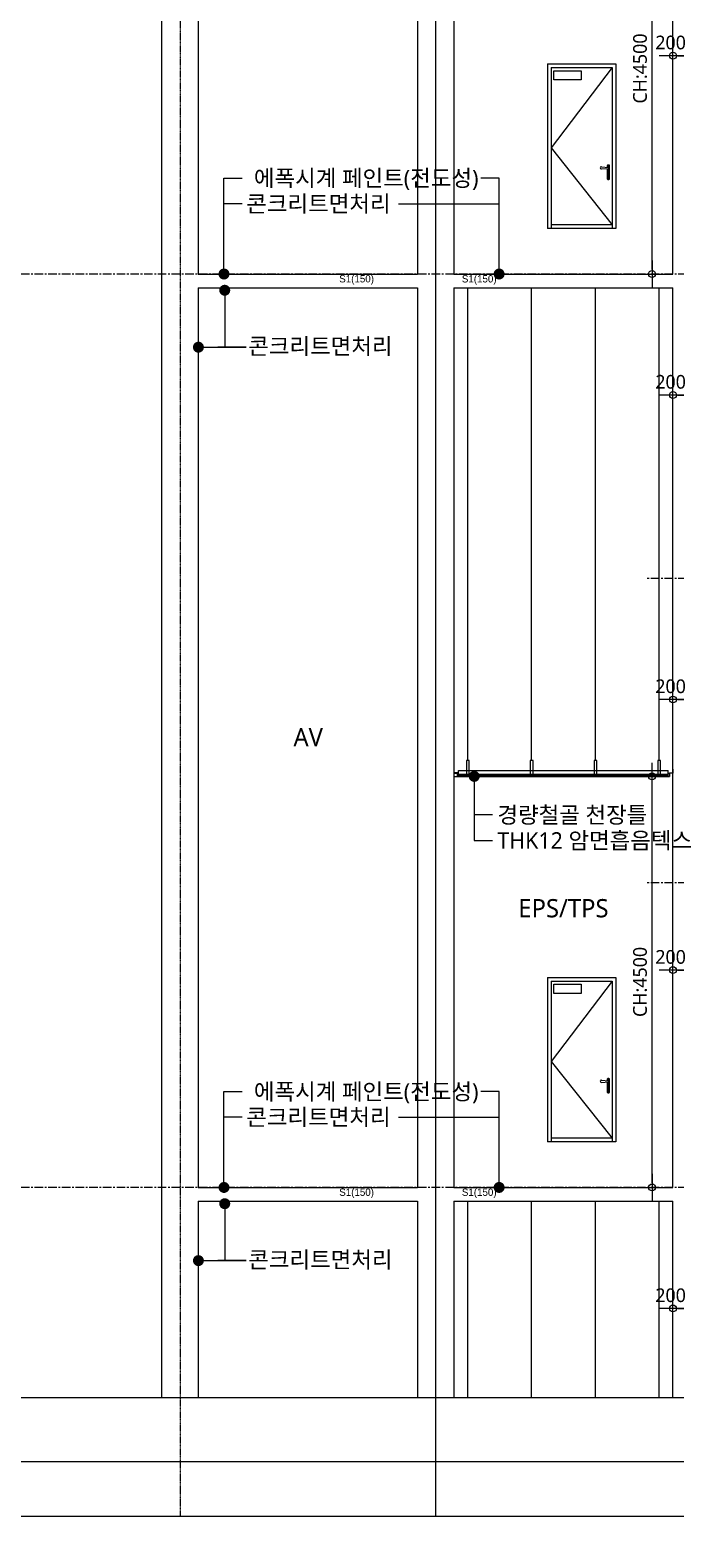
# Model space of a CAD drawing. Header units: millimetres. Extents: x -65167 to 413267, y -17142 to 66587.
# Drawn here: x 305296 to 312367, y 9316 to 25591 of the extents above; entities that cross this region are included whole.
import ezdxf
from ezdxf.enums import TextEntityAlignment as Align

# ---------------------------------------------------------------- set-up
doc = ezdxf.new("R2010")
doc.units = ezdxf.units.MM
doc.header["$LTSCALE"] = 75
doc.header["$MEASUREMENT"] = 0
doc.header["$PDSIZE"] = -10
doc.linetypes.add('-HID', pattern=[2.5, 1.5, -1])
doc.linetypes.add('CENTER', pattern=[2, 1.25, -0.25, 0.25, -0.25])
doc.layers.get('0').update_dxf_attribs({"linetype": 'CONTINUOUS'})
doc.layers.get('Defpoints').update_dxf_attribs({"color": 171, "linetype": 'CONTINUOUS'})
for name, color, linetype in [('CEN(ST)', 1, 'CENTER'), ('CON', 2, 'CONTINUOUS'), ('DOOR', 4, 'CONTINUOUS'), ('DOOR-ELE', 252, 'CONTINUOUS'), ('FIN', 8, 'CONTINUOUS'), ('FIN-2', 9, 'CONTINUOUS'), ('NDIM', 7, 'CONTINUOUS'), ('OPEN', 1, '-HID'), ('SYM', 7, 'CONTINUOUS'), ('TEXT(MIN)', 7, 'CONTINUOUS'), ('WIPEOUT', 7, 'CONTINUOUS'), ('절취선', 2, 'CONTINUOUS')]:
    doc.layers.add(name, color=color, linetype=linetype)
doc.styles.add('CGS', font='cgse', dxfattribs={"bigfont": 'cgs'})
doc.styles.add('나눔바른고딕', font='NanumBarunGothic.ttf')
doc.dimstyles.new('NDIM 1200', dxfattribs={"dimscale": 75, "dimtxt": 3, "dimasz": 1, "dimexe": 2, "dimexo": 2, "dimgap": 1, "dimtad": 1, "dimdec": 0, "dimdsep": 46, "dimtxsty": 'CGS', "dimblk": 'DOT0', "dimcen": 1, "dimdle": 8, "dimclrd": 256, "dimclre": 256, "dimclrt": 256, "dimadec": 0, "dimazin": 0, "dimtfac": 1, "dimtdec": 0, "dimtix": 1, "dimtmove": 2, "dimatfit": 3, "dimldrblk": 'DOT0', "dimfxl": 1, "dimtolj": 1, "dimtzin": 0, "dimlwd": -1, "dimlwe": -1, "dimarcsym": 0})

# ---------------------------------------------------------------- blocks, each defined once
blk = doc.blocks.new('fsd 750')
blk.add_wipeout([(1000, 2100), (250, 2100), (250, 300), (1000, 300)]).dxf.layer = 'WIPEOUT'
at = {"layer": 'DOOR', "ltscale": 1000}
for p, q in [((250, 2100), (250, 300)), ((250, 2100), (1000, 2100)), ((290, 2060), (290, 300)), ((290, 2060), (960, 2060)), ((960, 2060), (960, 300)), ((1000, 2100), (1000, 300)), ((960, 340), (290, 340)), ((1000, 300), (250, 300))]:
    blk.add_line(p, q, dxfattribs=at)
at = {"layer": 'DOOR-ELE', "ltscale": 1000}
for p, q in [((904, 985), (904, 969)), ((909, 985), (909, 969)), ((922, 993), (912, 993)), ((922, 988), (912, 988)), ((925, 844), (925, 985)), ((930, 844), (930, 985)), ((842, 973), (917, 968)), ((842, 950), (917, 956)), ((904, 954), (904, 844)), ((909, 954), (909, 844)), ((912, 841), (922, 841)), ((912, 836), (922, 836))]:
    blk.add_line(p, q, dxfattribs=at)
blk.add_lwpolyline([(320, 2025), (620, 2025), (620, 1925), (320, 1925)], close=True, dxfattribs=at)
for radius in [5, 3]:
    blk.add_circle((917, 850), radius, dxfattribs=at)
for centre, radius, start, end in [((912, 985), 8, 90, 180), ((912, 985), 3, 90, 180), ((922, 985), 8, 0, 90), ((922, 985), 3, 0, 90), ((841, 962), 12, 85.4426, 274.5574), ((912, 844), 8, 180, 270), ((912, 844), 3, 180, 270), ((917, 962), 6, 270, 90), ((922, 844), 3, 270, 0), ((922, 844), 8, 270, 0)]:
    blk.add_arc(centre, radius, start, end, dxfattribs=at)
at = {"layer": 'OPEN', "ltscale": 700}
for p, q in [((960, 2060), (290, 1180)), ((290, 1180), (960, 340))]:
    blk.add_line(p, q, dxfattribs=at)
blk = doc.blocks.new('DOT0')
blk.add_line((-3, 0), (3, 0))
at = {"color": 6}
blk.add_circle((0, 0), 0.75, dxfattribs=at)
blk = doc.blocks.new('*D1197')
at = {"layer": 'Defpoints', "color": 0, "ltscale": 0.4, "transparency": 16777216}
for p in [(312342, 15295), (312342, 14953), (312542, 14953)]:
    blk.add_point(p, dxfattribs=at)
at = {"layer": 'NDIM', "ltscale": 0.4, "transparency": 16777216}
for p, q in [((312342, 15053), (312342, 15395)), ((312542, 15053), (312542, 15395)), ((312492, 15295), (312392, 15295))]:
    blk.add_line(p, q, dxfattribs=at)
at = {"layer": 'NDIM', "ltscale": 0.4, "transparency": 16777216, "xscale": 50, "yscale": 50, "zscale": 50, "rotation": 180}
blk.add_blockref('DOT0', (312342, 15295), dxfattribs=at)
at = {"layer": 'NDIM', "ltscale": 0.4, "transparency": 16777216, "xscale": 50, "yscale": 50, "zscale": 50}
blk.add_blockref('DOT0', (312542, 15295), dxfattribs=at)
at = {"layer": 'NDIM', "ltscale": 0.4, "transparency": 16777216, "insert": (312316, 15439), "char_height": 150, "attachment_point": 5, "style": '나눔바른고딕'}
blk.add_mtext('\\A1;200', dxfattribs=at)
blk = doc.blocks.new('*D1206')
at = {"layer": 'Defpoints', "color": 0, "ltscale": 0.4, "transparency": 16777216}
for p in [(312342, 18258), (312342, 17916), (312542, 17916)]:
    blk.add_point(p, dxfattribs=at)
at = {"layer": 'NDIM', "ltscale": 0.4, "transparency": 16777216}
for p, q in [((312342, 18016), (312342, 18358)), ((312492, 18258), (312392, 18258)), ((312542, 18016), (312542, 18358))]:
    blk.add_line(p, q, dxfattribs=at)
at = {"layer": 'NDIM', "ltscale": 0.4, "transparency": 16777216, "xscale": 50, "yscale": 50, "zscale": 50, "rotation": 180}
blk.add_blockref('DOT0', (312342, 18258), dxfattribs=at)
at = {"layer": 'NDIM', "ltscale": 0.4, "transparency": 16777216, "xscale": 50, "yscale": 50, "zscale": 50}
blk.add_blockref('DOT0', (312542, 18258), dxfattribs=at)
at = {"layer": 'NDIM', "ltscale": 0.4, "transparency": 16777216, "insert": (312316, 18402), "char_height": 150, "attachment_point": 5, "style": '나눔바른고딕'}
blk.add_mtext('\\A1;200', dxfattribs=at)
blk = doc.blocks.new('*D1215')
at = {"layer": 'Defpoints', "color": 0, "ltscale": 0.4, "transparency": 16777216}
for p in [(312342, 21591), (312342, 21249), (312542, 21249)]:
    blk.add_point(p, dxfattribs=at)
at = {"layer": 'NDIM', "ltscale": 0.4, "transparency": 16777216}
for p, q in [((312342, 21349), (312342, 21691)), ((312542, 21349), (312542, 21691)), ((312492, 21591), (312392, 21591))]:
    blk.add_line(p, q, dxfattribs=at)
at = {"layer": 'NDIM', "ltscale": 0.4, "transparency": 16777216, "xscale": 50, "yscale": 50, "zscale": 50, "rotation": 180}
blk.add_blockref('DOT0', (312342, 21591), dxfattribs=at)
at = {"layer": 'NDIM', "ltscale": 0.4, "transparency": 16777216, "xscale": 50, "yscale": 50, "zscale": 50}
blk.add_blockref('DOT0', (312542, 21591), dxfattribs=at)
at = {"layer": 'NDIM', "ltscale": 0.4, "transparency": 16777216, "insert": (312316, 21735), "char_height": 150, "attachment_point": 5, "style": '나눔바른고딕'}
blk.add_mtext('\\A1;200', dxfattribs=at)
blk = doc.blocks.new('*D1224')
at = {"layer": 'Defpoints', "color": 0, "ltscale": 0.4, "transparency": 16777216}
for p in [(312342, 25306), (312342, 24964), (312542, 24964)]:
    blk.add_point(p, dxfattribs=at)
at = {"layer": 'NDIM', "ltscale": 0.4, "transparency": 16777216}
for p, q in [((312342, 25064), (312342, 25406)), ((312542, 25064), (312542, 25406)), ((312492, 25306), (312392, 25306))]:
    blk.add_line(p, q, dxfattribs=at)
at = {"layer": 'NDIM', "ltscale": 0.4, "transparency": 16777216, "xscale": 50, "yscale": 50, "zscale": 50, "rotation": 180}
blk.add_blockref('DOT0', (312342, 25306), dxfattribs=at)
at = {"layer": 'NDIM', "ltscale": 0.4, "transparency": 16777216, "xscale": 50, "yscale": 50, "zscale": 50}
blk.add_blockref('DOT0', (312542, 25306), dxfattribs=at)
at = {"layer": 'NDIM', "ltscale": 0.4, "transparency": 16777216, "insert": (312316, 25450), "char_height": 150, "attachment_point": 5, "style": '나눔바른고딕'}
blk.add_mtext('\\A1;200', dxfattribs=at)
blk = doc.blocks.new('*D1278')
at = {"layer": 'Defpoints', "color": 0, "ltscale": 0.4, "transparency": 16777216}
for p in [(312342, 11591), (312342, 11249), (312542, 11249)]:
    blk.add_point(p, dxfattribs=at)
at = {"layer": 'NDIM', "ltscale": 0.4, "transparency": 16777216}
for p, q in [((312342, 11349), (312342, 11691)), ((312492, 11591), (312392, 11591)), ((312542, 11349), (312542, 11691))]:
    blk.add_line(p, q, dxfattribs=at)
at = {"layer": 'NDIM', "ltscale": 0.4, "transparency": 16777216, "xscale": 50, "yscale": 50, "zscale": 50, "rotation": 180}
blk.add_blockref('DOT0', (312342, 11591), dxfattribs=at)
at = {"layer": 'NDIM', "ltscale": 0.4, "transparency": 16777216, "xscale": 50, "yscale": 50, "zscale": 50}
blk.add_blockref('DOT0', (312542, 11591), dxfattribs=at)
at = {"layer": 'NDIM', "ltscale": 0.4, "transparency": 16777216, "insert": (312316, 11735), "char_height": 150, "attachment_point": 5, "style": '나눔바른고딕'}
blk.add_mtext('\\A1;200', dxfattribs=at)
blk = doc.blocks.new('*D1285')
at = {"layer": 'Defpoints', "color": 0, "ltscale": 0.4, "transparency": 16777216}
for p in [(311688, 17416), (312113, 17416), (311688, 12916)]:
    blk.add_point(p, dxfattribs=at)
at = {"layer": 'NDIM', "ltscale": 0.4, "transparency": 16777216}
for p, q in [((311788, 17416), (312213, 17416)), ((312113, 12966), (312113, 17366)), ((311788, 12916), (312213, 12916))]:
    blk.add_line(p, q, dxfattribs=at)
at = {"layer": 'NDIM', "ltscale": 0.4, "transparency": 16777216, "xscale": 50, "yscale": 50, "zscale": 50}
for p, rotation in [((312113, 17416), 90), ((312113, 12916), 270)]:
    blk.add_blockref('DOT0', p, dxfattribs=dict(at, rotation=rotation))
at = {"layer": 'NDIM', "ltscale": 0.4, "transparency": 16777216, "insert": (311982, 15166), "char_height": 150, "attachment_point": 5, "rotation": 90, "style": '나눔바른고딕'}
blk.add_mtext('\\A1;CH:4500', dxfattribs=at)
blk = doc.blocks.new('*D1286')
at = {"layer": 'Defpoints', "color": 0, "ltscale": 0.4, "transparency": 16777216}
for p in [(311688, 27416), (312113, 27416), (311688, 22916)]:
    blk.add_point(p, dxfattribs=at)
at = {"layer": 'NDIM', "ltscale": 0.4, "transparency": 16777216}
for p, q in [((311788, 27416), (312213, 27416)), ((312113, 22966), (312113, 27366)), ((311788, 22916), (312213, 22916))]:
    blk.add_line(p, q, dxfattribs=at)
at = {"layer": 'NDIM', "ltscale": 0.4, "transparency": 16777216, "xscale": 50, "yscale": 50, "zscale": 50}
for p, rotation in [((312113, 27416), 90), ((312113, 22916), 270)]:
    blk.add_blockref('DOT0', p, dxfattribs=dict(at, rotation=rotation))
at = {"layer": 'NDIM', "ltscale": 0.4, "transparency": 16777216, "insert": (311982, 25166), "char_height": 150, "attachment_point": 5, "rotation": 90, "style": '나눔바른고딕'}
blk.add_mtext('\\A1;CH:4500', dxfattribs=at)

msp = doc.modelspace()

# ---------------------------------------------------------------- linework, layer by layer
at = {"layer": 'CEN(ST)', "ltscale": 0.1}
msp.add_line((306942.4, 54495.8), (306942.4, 9316.1), dxfattribs=at)
at = {"layer": 'CEN(ST)', "ltscale": 10000}
msp.add_line((309742.4, 54495.8), (309742.4, 9316.1), dxfattribs=at)
at = {"layer": 'CEN(ST)'}
for p, q in [((322242.4, 22916.1), (300827.3, 22916.1)), ((322242.4, 19582.7), (312042.4, 19582.7)), ((322242.4, 16249.4), (312042.4, 16249.4)), ((322242.4, 12916.1), (300827.3, 12916.1))]:
    msp.add_line(p, q, dxfattribs=at)
at = {"layer": 'CON', "ltscale": 0.1}
msp.add_line((306742.4, 10616.1), (306742.4, 43366.1), dxfattribs=at)
at = {"layer": 'CON', "ltscale": 1000}
for p, q in [((307142.4, 32766.1), (307142.4, 22916.3)), ((309942.4, 22916.1), (312342.4, 22916.1)), ((307142.4, 22766.3), (307142.4, 12916.2)), ((309942.4, 22766.1), (312342.4, 22766.1)), ((309942.4, 12916.1), (312342.4, 12916.1)), ((307142.4, 12766.2), (307142.4, 10616.1)), ((309942.4, 12766.1), (312342.4, 12766.1))]:
    msp.add_line(p, q, dxfattribs=at)
at = {"layer": 'CON', "ltscale": 10000}
for p, q in [((309542.4, 32766), (309542.4, 22916.1)), ((307142.4, 22916.3), (309542.4, 22916.3)), ((307142.4, 22766.3), (309542.4, 22766.3)), ((309542.4, 22766.3), (309542.4, 12916.1)), ((307142.4, 12916.2), (309542.4, 12916.2)), ((307142.4, 12766.2), (309542.4, 12766.2)), ((309542.4, 12766.2), (309542.4, 10616.1))]:
    msp.add_line(p, q, dxfattribs=at)
for points in [[(309942.4, 32766.1), (309942.4, 22916.1)], [(312342.4, 22916.1), (312342.4, 32766.1)], [(309942.4, 22766.1), (309942.4, 12916.1)], [(312342.4, 12916.1), (312342.4, 22766.1)], [(309942.4, 12766.1), (309942.4, 10616.1)], [(312342.4, 10616.1), (312342.4, 12766.1)]]:
    msp.add_lwpolyline(points, dxfattribs=at)
at = {"layer": 'Defpoints', "ltscale": 1000}
for points in [[(298952.3, 9316.1), (324342.4, 9316.1), (324342.4, 56370.8), (298952.3, 56370.8)], [(299477.3, 9916.1), (323592.4, 9916.1), (323592.4, 55845.8), (299477.3, 55845.8)], [(300002.3, 9916.1), (323067.4, 9916.1), (323067.4, 55320.8), (300002.3, 55320.8)]]:
    msp.add_lwpolyline(points, close=True, dxfattribs=at)
msp.add_lwpolyline([(323067.4, 54495.8), (300827.3, 54495.8), (300827.3, 9916.1), (322242.4, 9916.1), (322242.4, 54495.8)], dxfattribs=at)
at = {"layer": 'FIN', "ltscale": 1000}
msp.add_line((309942.4, 17416.1), (312290.4, 17416.1), dxfattribs=at)
at = {"layer": 'FIN-2'}
for p, q in [((310096.2, 17592.1), (310096.2, 22766.1)), ((310794.2, 17592.1), (310794.2, 22766.1)), ((311492.2, 17592.1), (311492.2, 22766.1)), ((312190.2, 17592.1), (312190.2, 22766.1)), ((309994.4, 17480.1), (312290.4, 17480.1)), ((309994.4, 17442.1), (309994.4, 17480.1)), ((309994.4, 17442.1), (312290.4, 17442.1)), ((309994.4, 17428.1), (312290.4, 17428.1)), ((309994.4, 17416.1), (312290.4, 17416.1)), ((312290.4, 17442.1), (312290.4, 17480.1)), ((310096.2, 10616.1), (310096.2, 12766.1)), ((310794.2, 10616.1), (310794.2, 12766.1)), ((311492.2, 10616.1), (311492.2, 12766.1)), ((312190.2, 10616.1), (312190.2, 12766.1))]:
    msp.add_line(p, q, dxfattribs=at)
for points in [[(310111.2, 17592.1), (310081.2, 17592.1), (310081.2, 17442.1), (310111.2, 17442.1)], [(310809.2, 17592.1), (310779.2, 17592.1), (310779.2, 17442.1), (310809.2, 17442.1)], [(311507.2, 17592.1), (311477.2, 17592.1), (311477.2, 17442.1), (311507.2, 17442.1)], [(312205.2, 17592.1), (312175.2, 17592.1), (312175.2, 17442.1), (312205.2, 17442.1)]]:
    msp.add_lwpolyline(points, close=True, dxfattribs=at)
for points in [[(310000.4, 17414.1), (310000.4, 17416.1), (309982.4, 17416.1), (309982.4, 17454.1), (309944.4, 17454.1), (309944.4, 17494.1), (309942.4, 17494.1), (309942.4, 17452.1), (309980.4, 17452.1), (309980.4, 17414.1), (310000.4, 17414.1)], [(312284.4, 17414.1), (312284.4, 17416.1), (312302.4, 17416.1), (312302.4, 17454.1), (312340.4, 17454.1), (312340.4, 17494.1), (312342.4, 17494.1), (312342.4, 17452.1), (312304.4, 17452.1), (312304.4, 17414.1), (312284.4, 17414.1)]]:
    msp.add_lwpolyline(points, dxfattribs=at)
at = {"layer": 'SYM', "ltscale": 10000}
msp.add_lwpolyline([(300827.3, 10616.1), (313172.9, 10616.1), (313361.5, 10289.3), (313361.5, 10942.9), (313550.2, 10616.1), (322242.4, 10616.1)], dxfattribs=at)
at = {"layer": 'TEXT(MIN)', "ltscale": 10000}
for p, q in [((307624.1, 23686.1), (307424.1, 23686.1)), ((309334, 23686.1), (310438, 23686.1)), ((310365, 16994.8), (310165, 16994.8)), ((307624.1, 13686.1), (307424.1, 13686.1)), ((309334, 13686.1), (310438, 13686.1))]:
    msp.add_line(p, q, dxfattribs=at)

# ---------------------------------------------------------------- texts
at = {"layer": 'Defpoints', "style": 'CGS'}
for p in [(308876.8, 22800.2), (310219.9, 22799.8), (308876.8, 12800), (310219.9, 12799.8)]:
    msp.add_text('S1(150)', height=80, dxfattribs=at).set_placement(p, align=Align.BOTTOM_CENTER)
at = {"layer": 'TEXT(MIN)', "style": '나눔바른고딕'}
for s, p in [('에폭시계 페인트(전도성)', (310211.7, 23966.1)), ('콘크리트면처리', (309248.9, 23686.1)), ('콘크리트면처리', (309270.5, 22126.5)), ('에폭시계 페인트(전도성)', (310211.7, 13966.1)), ('콘크리트면처리', (309248.9, 13686.1)), ('콘크리트면처리', (309270.5, 12126.6))]:
    msp.add_text(s, height=180, dxfattribs=at).set_placement(p, align=Align.MIDDLE_RIGHT)
for s, p in [('AV', (308346.4, 17845.6)), ('EPS/TPS', (311142.4, 15973.3))]:
    msp.add_text(s, height=200, dxfattribs=at).set_placement(p, align=Align.MIDDLE_CENTER)
for s, p in [('경량철골 천장틀', (310418.9, 16994.8)), ('THK12 암면흡음텍스', (310418.9, 16714.8))]:
    msp.add_text(s, height=180, dxfattribs=at).set_placement(p, align=Align.MIDDLE_LEFT)

# ---------------------------------------------------------------- dimensions: what is measured, and where the dimension line sits
at = {"layer": 'NDIM', "ltscale": 0.4}
for base, p1, p2, picture, middle in [((312342.4, 25306.2), (312542.4, 24964.4), (312342.4, 24964.4), '*D1224', (312316.3, 25450.4)), ((312342.4, 21591.2), (312542.4, 21249.4), (312342.4, 21249.4), '*D1215', (312316.3, 21735.4)), ((312342.4, 18257.9), (312542.4, 17916.1), (312342.4, 17916.1), '*D1206', (312316.3, 18402)), ((312342.4, 15295.3), (312542.4, 14953.5), (312342.4, 14953.5), '*D1197', (312316.3, 15439.4)), ((312342.4, 11591.2), (312542.4, 11249.4), (312342.4, 11249.4), '*D1278', (312316.3, 11735.4))]:
    dim = msp.add_linear_dim(base=base, p1=p1, p2=p2, angle=180, dimstyle='NDIM 1200', override={"dimscale": 50, "dimtxsty": '나눔바른고딕'}, dxfattribs=at)
    dim.commit()
    dim.dimension.update_dxf_attribs({"geometry": picture, "text_midpoint": middle, "dimtype": 160})

# ---------------------------------------------------------------- leaders
at = {"layer": 'NDIM', "ltscale": 10000}
for points in [[(307424.1, 22916.1), (307424.1, 23966.1), (307624.1, 23966.1)], [(310438, 22916.1), (310438, 23966.1), (310238, 23966.1)], [(307432.1, 22738.5), (307432.1, 22115.1), (307632.1, 22115.1)], [(307143.9, 22115.1), (307668.3, 22115.1), (307357.1, 22115.1)], [(310165, 17416.1), (310165, 16714.8), (310365, 16714.8)], [(307424.1, 12916.1), (307424.1, 13966.1), (307624.1, 13966.1)], [(310438, 12916.1), (310438, 13966.1), (310238, 13966.1)], [(307432.1, 12738.3), (307432.1, 12115.2), (307632.1, 12115.2)], [(307143.9, 12115.2), (307668.3, 12115.2), (307357.1, 12115.2)]]:
    msp.add_leader(points, dimstyle='NDIM 1200', override={"dimscale": 120, "dimasz": 1, "dimgap": 1, "dimtad": 0, "dimldrblk": 'Dot'}, dxfattribs=at)

# ---------------------------------------------------------------- next in the draw order: block references
at = {"layer": '절취선'}
for p in [(310717.4, 23116.1), (310717.4, 13116.1)]:
    msp.add_blockref('fsd 750', p, dxfattribs=at)

# ---------------------------------------------------------------- next in the draw order: dimensions: what is measured, and where the dimension line sits
at = {"layer": 'NDIM', "ltscale": 0.4}
for base, p1, p2, picture, middle in [((312113.2, 27416.1), (311688.2, 22916.1), (311688.2, 27416.1), '*D1286', (311981.8, 25166.1)), ((312113.2, 17416.1), (311688.2, 12916.1), (311688.2, 17416.1), '*D1285', (311981.8, 15166.1))]:
    dim = msp.add_linear_dim(base=base, p1=p1, p2=p2, angle=90, text='CH:<>', dimstyle='NDIM 1200', override={"dimscale": 50, "dimtxsty": '나눔바른고딕'}, dxfattribs=at)
    dim.commit()
    dim.dimension.update_dxf_attribs({"geometry": picture, "text_midpoint": middle})

doc.saveas('drawing.dxf')
